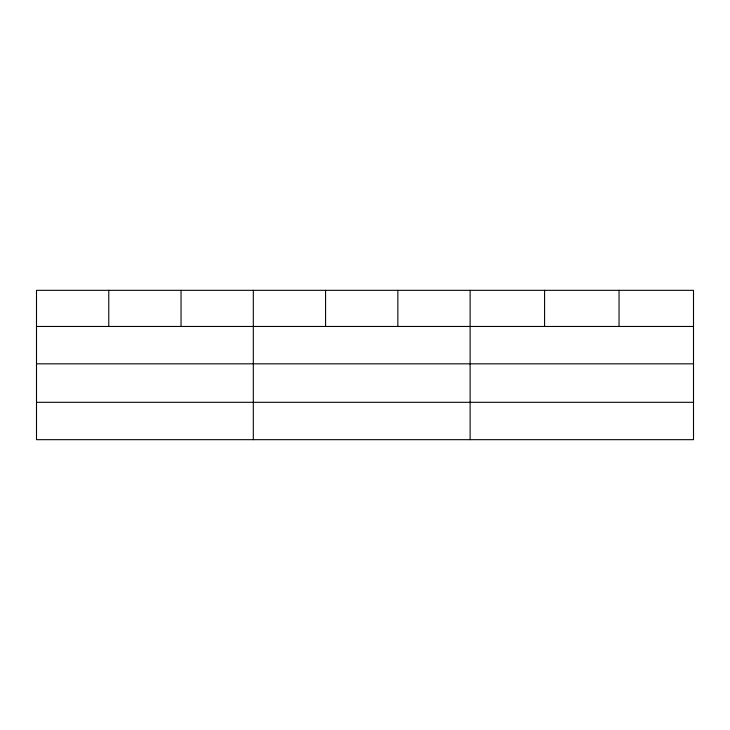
<?xml version="1.0" encoding="UTF-8"?>
<svg xmlns="http://www.w3.org/2000/svg" width="730" height="730" viewBox="0 0 730 730"><rect width="100%" height="100%" fill="white"/><g stroke="black" fill="none" stroke-linecap="round" stroke-linejoin="round"><path stroke-width="1.09" d="M693.5 363.823L693.5 290.33L36.5 290.33L36.5 439.67L693.5 439.67L693.5 363.823L36.5 363.823M36.5 326.465L693.5 326.465M36.5 402.312L693.5 402.312M619.04 290.33L619.04 326.465M544.58 290.33L544.58 326.465M470.12 290.33L470.12 439.67M397.85 290.33L397.85 326.465M325.58 290.33L325.58 326.465M253.31 290.33L253.31 439.67M181.04 290.33L181.04 326.465M108.77 290.33L108.77 326.465"/></g></svg>
